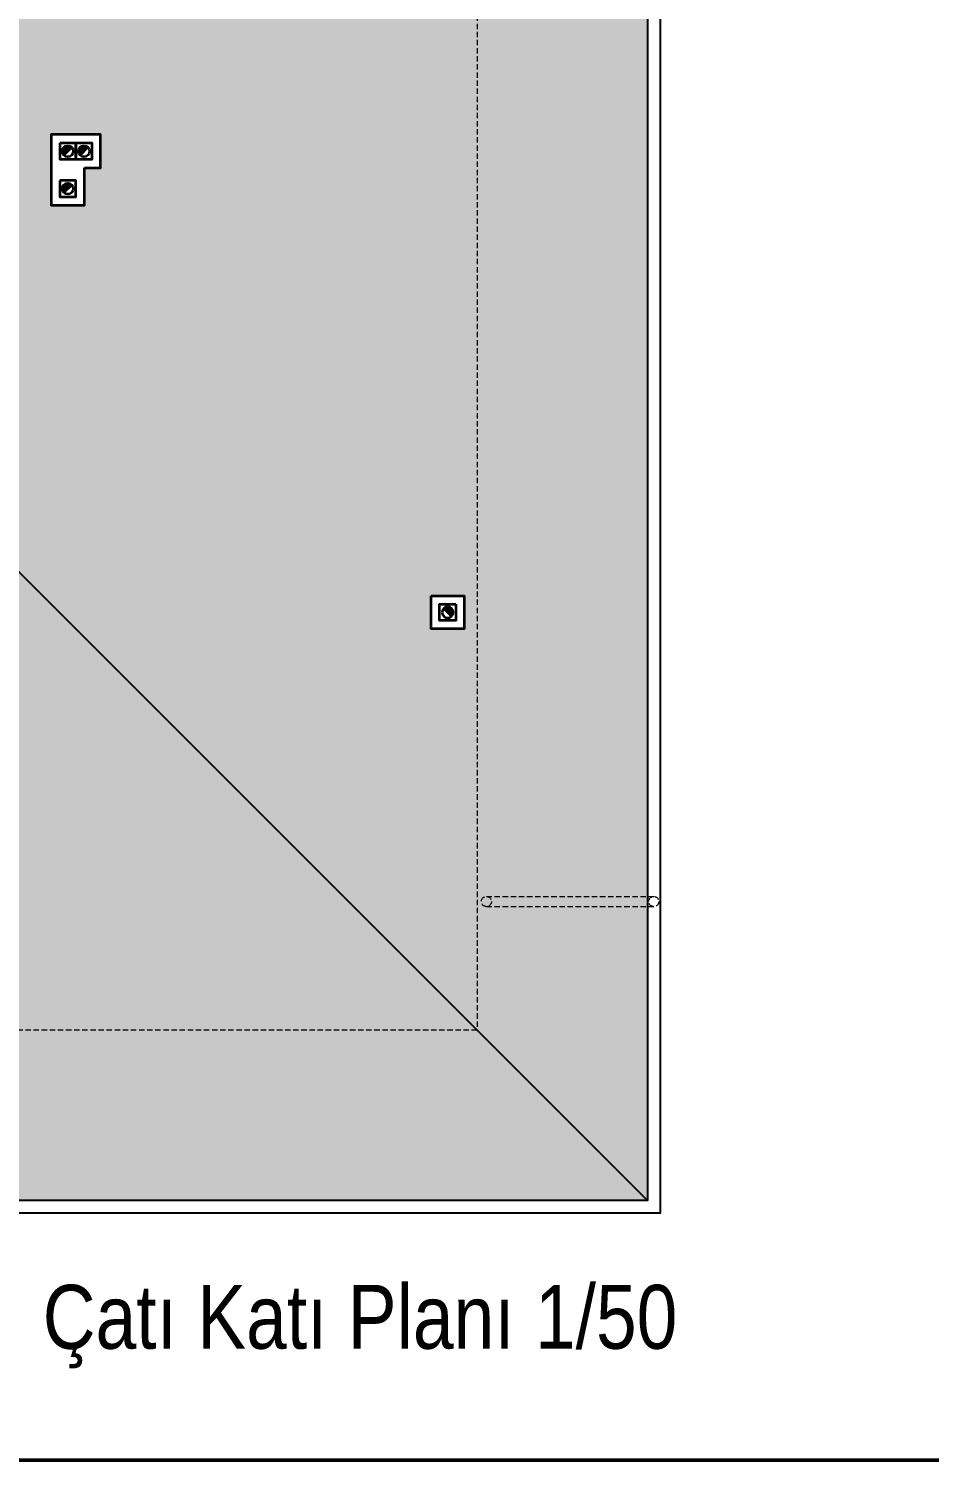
# Model space of a CAD drawing. Header units: millimetres. Extents: x 1852829 to 1882754, y -270850 to -231658.
# Drawn here: x 1870276 to 1871334, y -244493 to -242812 of the extents above; entities that cross this region are included whole.
import ezdxf

# ---------------------------------------------------------------- set-up
doc = ezdxf.new("R2010")
doc.units = ezdxf.units.MM
doc.linetypes.add('izdüşüm ön', pattern=[9.525, 6.35, -3.175])
for name, color, linetype, lineweight in [('a_duvar', 251, 'Continuous', 35), ('a_görünüş', 32, 'Continuous', 25), ('a_hatch_misc', 251, 'Continuous', 15), ('a_izdüşüm_ön', 6, 'izdüşüm ön', 9), ('a_not_text', 7, 'Continuous', 13), ('a_çerçeve_line', 7, 'Continuous', 50)]:
    doc.layers.add(name, color=color, linetype=linetype, lineweight=lineweight)
doc.styles.get("Standard").update_dxf_attribs({"font": 'ARIALN.TTF'})

# ---------------------------------------------------------------- blocks, each defined once
blk = doc.blocks.new('baca_müstakil')
at = {"layer": 'a_duvar'}
h = blk.add_hatch(color=256, dxfattribs=at)
h.dxf.hatch_style = 1
h.paths.add_polyline_path([(4.9, -4.9, 0.198912), (3, -9.5, 0.668179), (14.1, -14.1)])
blk.add_line((4.9, -4.9), (14.1, -14.1), dxfattribs=at)
blk.add_lwpolyline([(0, -19), (19, -19), (19, 0), (0, 0)], close=True, dxfattribs=at)
blk.add_circle((9.5, -9.5), 6.5, dxfattribs=at)

msp = doc.modelspace()

# ---------------------------------------------------------------- hatches: boundary and pattern name
at = {"layer": 'a_hatch_misc', "ltscale": 10}
h = msp.add_hatch(dxfattribs=at)
h.set_pattern_fill('AR-RSHKE', color=256, scale=0.15, angle=90)
h.set_pattern_definition([(90, (-86834.217, 1413.03), (-45.72, 97.155), [22.86, -19.05, 26.67, -11.43, 34.29, -15.24]), (90, (-86836.122, 1435.89), (-45.72, 97.155), [19.05, -72.39, 15.24, -22.86]), (90, (-86831.36, 1481.61), (-45.72, 97.155), [11.43, -118.11]), (180, (-86834.217, 1413.03), (-45.72, -32.385), [43.815, -139.065]), (180, (-86834.217, 1435.89), (-45.72, -32.385), [42.8625, -140.0175]), (180, (-86834.217, 1454.94), (-45.72, -32.385), [40.005, -142.875]), (180, (-86831.36, 1481.61), (-45.72, -32.385), [43.815, -139.065]), (180, (-86831.36, 1493.04), (-45.72, -32.385), [43.815, -139.065]), (180, (-86834.217, 1527.33), (-45.72, -32.385), [41.91, -140.97])])
h.paths.add_polyline_path([(1871002.7, -241768.2), (1869959.7, -242811.2), (1870064.7, -242811.2), (1870064.7, -242915.7), (1870132.7, -242915.7), (1870132.7, -243040.7), (1870062.7, -243040.7), (1870064.7, -243250.2), (1871002.7, -244188.2)])
h.paths.add_polyline_path([(1870747.7, -242542.2), (1870747.7, -242483.2), (1870787.7, -242483.2), (1870787.7, -242542.2)], flags=16)
h.paths.add_polyline_path([(1870360.7, -242936.7), (1870360.7, -242975.7), (1870341.7, -242975.7), (1870341.7, -243019.7), (1870302.7, -243019.7), (1870302.7, -242975.7), (1870302.7, -242936.7)], flags=16)
h.paths.add_polyline_path([(1870748.7, -243478.2), (1870787.7, -243478.2), (1870787.7, -243517.2), (1870748.7, -243517.2)], flags=16)
h = msp.add_hatch(dxfattribs=at)
h.set_pattern_fill('AR-RSHKE', color=256, scale=0.15)
h.set_pattern_definition([(0, (-86834.217, 1413.03), (97.155, 45.72), [22.86, -19.05, 26.67, -11.43, 34.29, -15.24]), (0, (-86811.357, 1414.935), (97.155, 45.72), [19.05, -72.39, 15.24, -22.86]), (0, (-86765.637, 1410.17), (97.155, 45.72), [11.43, -118.11]), (90, (-86834.217, 1413.03), (-32.385, 45.72), [43.815, -139.065]), (90, (-86811.357, 1413.03), (-32.385, 45.72), [42.8625, -140.0175]), (90, (-86792.307, 1413.03), (-32.385, 45.72), [40.005, -142.875]), (90, (-86765.637, 1410.172), (-32.385, 45.72), [43.815, -139.065]), (90, (-86754.207, 1410.172), (-32.385, 45.72), [43.815, -139.065]), (90, (-86719.917, 1413.03), (-32.385, 45.72), [41.91, -140.97])])
h.paths.add_polyline_path([(1870064.7, -243250.2), (1870064.7, -243490.2), (1869803.7, -243490.2), (1869803.7, -243538.2), (1869721.7, -243538.2), (1869721.7, -243490.2), (1869385.7, -243490.2), (1869385.7, -243325.2), (1868522.7, -244188.2), (1871002.7, -244188.2)])
h.paths.add_polyline_path([(1870172.7, -243473.2), (1870172.7, -243414.2), (1870212.7, -243414.2), (1870212.7, -243473.2)], flags=16)
h.paths.add_polyline_path([(1869352.7, -243473.2), (1869312.7, -243473.2), (1869312.7, -243414.2), (1869352.7, -243414.2)], flags=16)

# ---------------------------------------------------------------- linework, layer by layer
at = {"layer": 'a_duvar'}
for points in [[(1870341.7, -242975.7), (1870360.7, -242975.7), (1870360.7, -242936.7), (1870302.7, -242936.7), (1870302.7, -242975.7)], [(1870302.7, -242975.7), (1870302.7, -243019.7), (1870341.7, -243019.7), (1870341.7, -242975.7)]]:
    msp.add_lwpolyline(points, dxfattribs=at)
msp.add_lwpolyline([(1870748.7, -243478.2), (1870787.7, -243478.2), (1870787.7, -243517.2), (1870748.7, -243517.2)], close=True, dxfattribs=at)
at = {"layer": 'a_görünüş', "color": 251}
msp.add_line((1870064.7, -243250.2), (1871002.7, -244188.2), dxfattribs=at)
for points in [[(1868507.7, -241753.2), (1871017.7, -241753.2), (1871017.7, -244203.2), (1868507.7, -244203.2)], [(1868522.7, -241768.2), (1871002.7, -241768.2), (1871002.7, -244188.2), (1868522.7, -244188.2)]]:
    msp.add_lwpolyline(points, close=True, dxfattribs=at)
at = {"layer": 'a_izdüşüm_ön', "color": 251}
msp.add_lwpolyline([(1868722.7, -241968.2), (1870802.7, -241968.2), (1870802.7, -243988.2), (1868722.7, -243988.2)], close=True, dxfattribs=at)
for points in [[(1870813.7, -243831.2), (1871010.2, -243831.2)], [(1870813.7, -243843.1), (1871010.2, -243843.1)]]:
    msp.add_lwpolyline(points, dxfattribs=at)
for centre in [(1870813.7, -243837.2), (1871010.2, -243837.2)]:
    msp.add_circle(centre, 5.92, dxfattribs=at)
at = {"layer": 'a_çerçeve_line'}
msp.add_lwpolyline([(1872123.9, -244493.4), (1872123.9, -241493.4), (1853005.4, -241493.4), (1853005.4, -244493.4)], close=True, dxfattribs=at)

# ---------------------------------------------------------------- block references
at = {"layer": 'a_duvar', "rotation": 270}
for p in [(1870331.7, -242946.7), (1870350.7, -242946.7), (1870331.7, -242990.7)]:
    msp.add_blockref('baca_müstakil', p, dxfattribs=at)
at = {"layer": 'a_duvar', "xscale": -1, "rotation": 90}
msp.add_blockref('baca_müstakil', (1870758.7, -243488.2), dxfattribs=at)

# ---------------------------------------------------------------- texts
at = {"layer": 'a_not_text'}
msp.add_text('Çatı Katı Planı 1/50 ', height=75, dxfattribs=at).set_placement((1870292.8, -244362.4))

doc.saveas('drawing.dxf')
